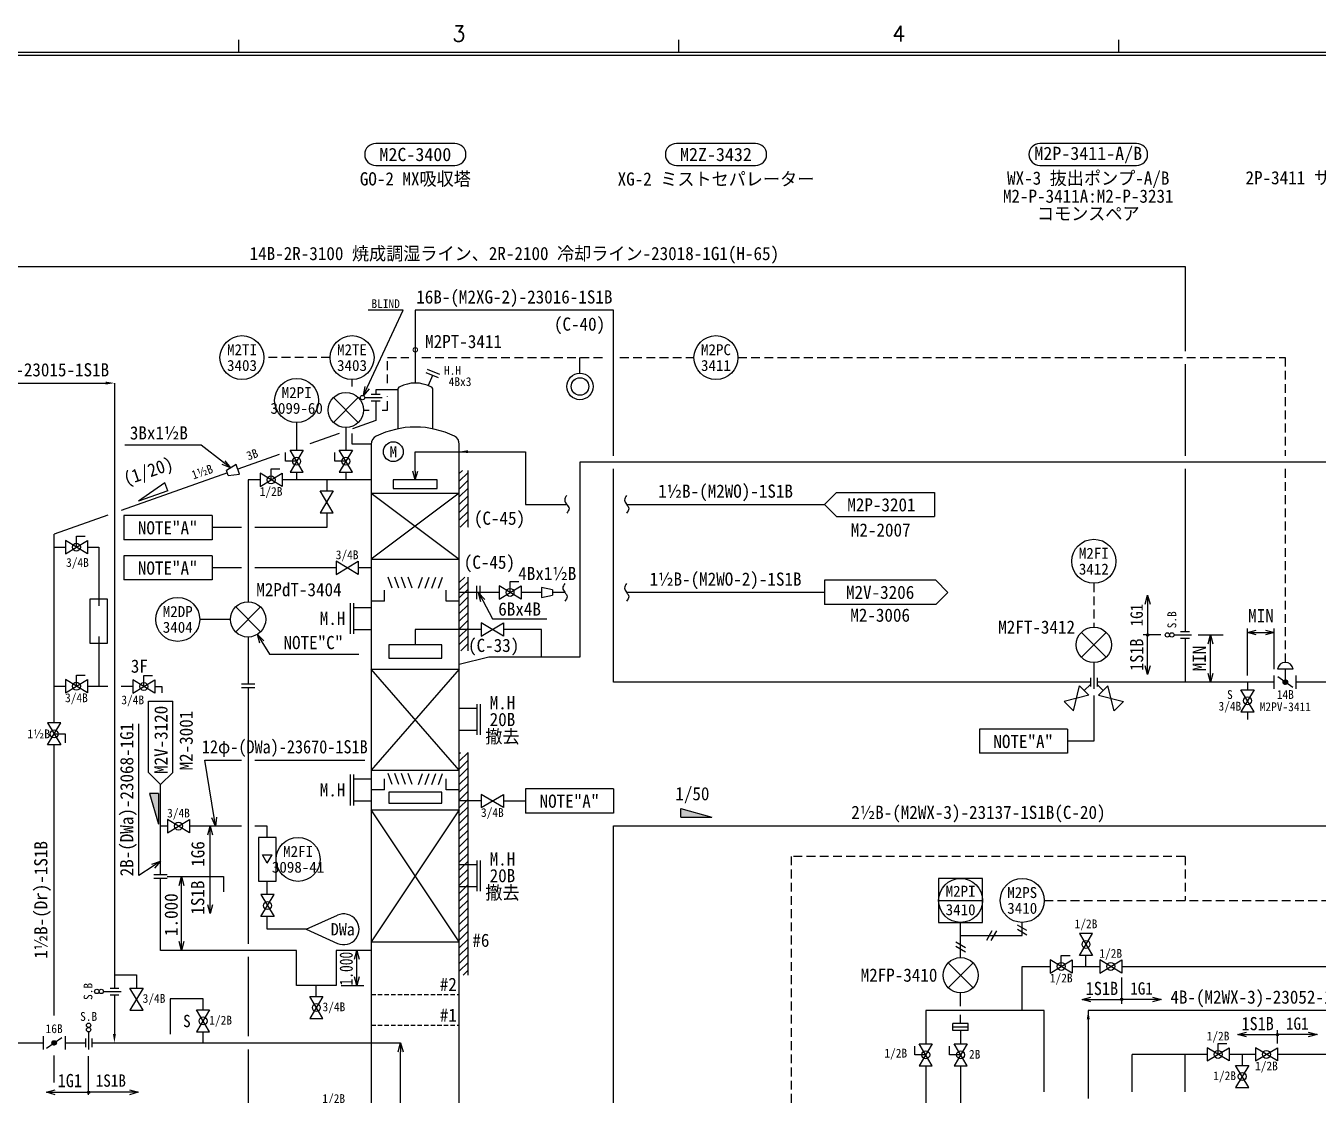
# Model space of a CAD drawing. Extents: x -5 to 813, y -6 to 574.
# Drawn here: x 151.6 to 445.3, y 330.9 to 574 of the extents above; entities that cross this region are included whole.
import ezdxf
from ezdxf.enums import TextEntityAlignment as Align

# ---------------------------------------------------------------- set-up
doc = ezdxf.new("R2010")
doc.units = 0
doc.header["$LTSCALE"] = 8
doc.header["$MEASUREMENT"] = 0
doc.linetypes.add('HIDDEN', pattern=[0.375, 0.25, -0.125])
doc.linetypes.add('HIDDEN2', pattern=[0.1875, 0.125, -0.0625])
doc.layers.get('0').update_dxf_attribs({"linetype": 'CONTINUOUS'})
for name, color, linetype in [('1', 7, 'CONTINUOUS'), ('2', 7, 'CONTINUOUS'), ('4', 7, 'CONTINUOUS'), ('5', 7, 'CONTINUOUS'), ('9', 7, 'CONTINUOUS'), ('FRAME', 2, 'CONTINUOUS'), ('TEXT', 4, 'CONTINUOUS')]:
    doc.layers.add(name, color=color, linetype=linetype)
doc.styles.add('SMP-SET', font='SIMPLEX', dxfattribs={"bigfont": 'EXTFONT'})
doc.styles.get("Standard").update_dxf_attribs({"font": 'MS Gothic.ttf'})
pattern_1 = [(45, (0.1342, -90.6003), (-0.8838835, 0.8838835), [])]

# ---------------------------------------------------------------- blocks, each defined once
blk = doc.blocks.new('AR_OPEN')
at = {"color": 0}
for p, q in [((0, 0), (-1, 0.27)), ((-1, 0), (0, 0)), ((0, 0), (-1, -0.27))]:
    blk.add_line(p, q, dxfattribs=at)
blk = doc.blocks.new('_DotSmall')
at = {"color": 0, "linetype": 'ByBlock', "const_width": 0.5}
blk.add_lwpolyline([(-0.0625, 0, 1), (0.0625, 0, 1)], format="xyb", close=True, dxfattribs=at)
blk = doc.blocks.new('_Open30')
at = {"color": 0, "linetype": 'ByBlock', "lineweight": -2}
for p, q in [((-1, 0.27), (0, 0)), ((0, 0), (-1, -0.27)), ((0, 0), (-1, 0))]:
    blk.add_line(p, q, dxfattribs=at)
blk = doc.blocks.new('計測設備一般_現場')
at = {"layer": '2', "color": 7}
blk.add_circle((625.98, 353.21), 5, dxfattribs=at)
for tag, p in [('TAG2', (625.98, 355.01)), ('TAG1', (625.98, 351.41))]:
    blk.add_attdef(tag, text='', height=2.5, dxfattribs=at).set_placement(p, align=Align.MIDDLE)
blk = doc.blocks.new('機器番号')
at = {"layer": '1', "color": 7}
blk.add_lwpolyline([(513.51, 189.04), (531.51, 189.04, 1), (531.51, 194.04), (513.51, 194.04, 1)], format="xyb", close=True, dxfattribs=at)
blk.add_attdef('EP-NO.', text='', height=3, dxfattribs=at).set_placement((522.51, 191.54), align=Align.MIDDLE_CENTER)
blk = doc.blocks.new('PIDA1')
at = {"color": 4}
for p, q in [((200, 568), (200, 570.84)), ((300, 568), (300, 570.84)), ((400, 568), (400, 570.84))]:
    blk.add_line(p, q, dxfattribs=at)
at = {"color": 2}
for p, q in [((807.98, 568), (0, 568)), ((807.27, 567.29), (0.71, 567.29))]:
    blk.add_line(p, q, dxfattribs=at)
at = {"layer": 'TEXT', "color": 4, "style": 'SMP-SET'}
for s, p in [('3', (250, 572.26)), ('4', (350, 572.26))]:
    blk.add_text(s, height=3.55, dxfattribs=at).set_placement(p, align=Align.MIDDLE)
blk = doc.blocks.new('CRT_計器室')
at = {"layer": '4', "color": 7}
blk.add_line((503.83, 302.5), (513.83, 302.5), dxfattribs=at)
blk.add_lwpolyline([(503.83, 297.5), (513.83, 297.5), (513.83, 307.5), (503.83, 307.5)], close=True, dxfattribs=at)
blk.add_circle((508.83, 302.5), 5, dxfattribs=at)
blk.add_attdef('TAG15', text='', height=2.5, dxfattribs=at).set_placement((508.83, 304.6), align=Align.MIDDLE)
blk.add_attdef('TAG16', text='', height=2.5, dxfattribs=at).set_placement((508.83, 300.4), align=Align.MIDDLE_CENTER)
blk = doc.blocks.new('機器番号-1')
at = {"layer": '1', "color": 7}
blk.add_lwpolyline([(1455.43, 1509.22), (1477.43, 1509.22, 1), (1477.43, 1514.22), (1455.43, 1514.22, 1)], format="xyb", close=True, dxfattribs=at)
blk.add_attdef('EP-NO.1', text='', height=3, dxfattribs=at).set_placement((1466.43, 1511.72), align=Align.MIDDLE)

msp = doc.modelspace()

# ---------------------------------------------------------------- hatches: boundary and pattern name
at = {"layer": '1'}
h = msp.add_hatch(dxfattribs=at)
h.set_pattern_fill('ANSI31', scale=10, style=0)
h.set_pattern_definition(pattern_1)
h.paths.add_polyline_path([(250.09, 460.07), (252.09, 460.07), (252.09, 472.94), (250.09, 472.94)])
h = msp.add_hatch(dxfattribs=at)
h.set_pattern_fill('ANSI31', scale=10, style=0)
h.set_pattern_definition(pattern_1)
h.paths.add_polyline_path([(252.09, 448.72), (250.09, 448.72), (250.09, 431.95), (252.09, 431.95)])
h = msp.add_hatch(dxfattribs=at)
h.set_pattern_fill('ANSI37', scale=0.02, angle=180, style=0)
h.set_pattern_definition([(225, (487.472465, 603.62798), (0.04490128, -0.04490128), []), (315, (487.472465, 603.62798), (0.04490128, 0.04490128), [])])
h.paths.add_polyline_path([(437.3, 424.81, 0.153915), (437.39, 424.52), (437.8, 424.81)])
h.paths.add_polyline_path([(437.8, 424.81), (437.8, 425.31, 0.414214), (437.3, 424.81)])
h.paths.add_polyline_path([(438.21, 425.1, 0.244698), (437.8, 425.31), (437.8, 424.81)])
h.paths.add_polyline_path([(438.3, 424.81, 0.153915), (438.21, 425.1), (437.8, 424.81)])
h.paths.add_polyline_path([(437.8, 424.81), (437.8, 424.31, 0.414214), (438.3, 424.81)])
h.paths.add_polyline_path([(437.39, 424.52, 0.244698), (437.8, 424.31), (437.8, 424.81)])
h = msp.add_hatch(dxfattribs=at)
h.set_pattern_fill('ANSI31', scale=10, style=0)
h.set_pattern_definition(pattern_1)
h.paths.add_polyline_path([(250.09, 358.24), (252.09, 358.24), (252.09, 408.84), (250.09, 408.84)])
h = msp.add_hatch(dxfattribs=at)
h.set_pattern_fill('ANSI37', scale=0.02, style=0)
h.set_pattern_definition([(45, (108.334005, 163.995485), (-0.04490128, 0.04490128), []), (135, (108.334005, 163.995485), (-0.04490128, -0.04490128), [])])
h.paths.add_polyline_path([(158.51, 342.81, 0.153915), (158.42, 343.1), (158.01, 342.81)])
h.paths.add_polyline_path([(158.01, 342.81), (158.01, 342.31, 0.414214), (158.51, 342.81)])
h.paths.add_polyline_path([(157.6, 342.52, 0.244698), (158.01, 342.31), (158.01, 342.81)])
h.paths.add_polyline_path([(157.51, 342.81, 0.153915), (157.6, 342.52), (158.01, 342.81)])
h.paths.add_polyline_path([(158.01, 342.81), (158.01, 343.31, 0.414214), (157.51, 342.81)])
h.paths.add_polyline_path([(158.42, 343.1, 0.244698), (158.01, 343.31), (158.01, 342.81)])
at = {"layer": '5'}
for points in [[(181.7, 392.51), (179.7, 399.51), (181.7, 399.51)], [(307.45, 394.12), (300.45, 396.12), (300.45, 394.12)]]:
    msp.add_hatch(color=7, dxfattribs=at).paths.add_polyline_path(points)

# ---------------------------------------------------------------- linework, layer by layer
at = {"layer": '1', "color": 7}
for p, q in [((237.35, 509.37), (229.35, 509.37)), ((245.36, 494.02), (242.57, 495.13)), ((245.65, 494.77), (242.86, 495.87)), ((243.96, 494.57), (243.04, 492.25)), ((236.09, 491.26), (236.09, 482.41)), ((244.09, 482.41), (244.09, 491.26)), ((227.13, 489.52), (221.47, 483.87)), ((221.47, 489.52), (227.13, 483.87)), ((228.59, 489.51), (231.09, 489.51)), ((230.09, 490.26), (232.09, 490.26)), ((230.09, 488.76), (232.09, 488.76)), ((231.09, 489.51), (232.59, 489.51)), ((230.09, 478.94), (230.09, 286.69)), ((250.09, 286.69), (250.09, 478.94)), ((210.62, 475.04), (210.62, 477.04)), ((214.62, 472.54), (211.62, 477.54)), ((211.62, 477.54), (214.62, 477.54)), ((214.62, 477.54), (211.62, 472.54)), ((221.8, 475.04), (221.8, 477.04)), ((225.8, 472.54), (222.8, 477.54)), ((222.8, 477.54), (225.8, 477.54)), ((225.8, 477.54), (222.8, 472.54)), ((199.36, 474.31), (197.18, 472.97)), ((197.57, 471.84), (197.18, 472.97)), ((200.11, 472.13), (199.36, 474.31)), ((207.31, 470.81), (207.31, 473.31)), ((207.31, 473.31), (209.31, 473.31)), ((213.12, 475.04), (210.62, 475.04)), ((224.3, 475.04), (221.8, 475.04)), ((252.09, 460.07), (252.09, 472.94)), ((197.57, 471.84), (200.11, 472.13)), ((204.81, 472.31), (204.81, 469.31)), ((204.81, 469.31), (209.81, 472.31)), ((209.81, 469.31), (204.81, 472.31)), ((209.81, 472.31), (209.81, 469.31)), ((211.62, 472.54), (214.62, 472.54)), ((222.8, 472.54), (225.8, 472.54)), ((235.09, 470.81), (235.09, 468.81)), ((245.09, 470.81), (235.09, 470.81)), ((245.09, 468.81), (245.09, 470.81)), ((221.45, 463.31), (218.45, 468.31)), ((218.45, 468.31), (221.45, 468.31)), ((221.45, 468.31), (218.45, 463.31)), ((230.09, 467.81), (250.09, 467.81)), ((250.09, 467.81), (230.09, 452.81)), ((230.09, 467.81), (250.09, 452.81)), ((235.09, 468.81), (245.09, 468.81)), ((218.45, 463.31), (221.45, 463.31)), ((160.58, 457.01), (160.58, 454.01)), ((160.58, 454.01), (165.58, 457.01)), ((165.58, 454.01), (160.58, 457.01)), ((163.08, 455.51), (163.08, 458.01)), ((163.08, 458.01), (165.08, 458.01)), ((165.58, 457.01), (165.58, 454.01)), ((222.09, 452.31), (222.09, 449.31)), ((222.09, 449.31), (227.09, 452.31)), ((227.09, 449.31), (222.09, 452.31)), ((227.09, 452.31), (227.09, 449.31)), ((230.09, 452.81), (250.09, 452.81)), ((234.84, 446.22), (233.93, 448.72)), ((236.34, 446.22), (235.43, 448.72)), ((237.84, 446.22), (236.93, 448.72)), ((239.34, 446.22), (238.43, 448.72)), ((240.84, 446.22), (241.75, 448.72)), ((242.34, 446.22), (243.25, 448.72)), ((243.84, 446.22), (244.75, 448.72)), ((245.34, 446.22), (246.25, 448.72)), ((252.09, 431.95), (252.09, 448.72)), ((254.05, 443.72), (254.05, 446.72)), ((254.85, 443.72), (254.85, 446.72)), ((259.11, 446.72), (259.11, 443.72)), ((259.11, 443.72), (264.11, 446.72)), ((264.11, 443.72), (259.11, 446.72)), ((261.61, 445.22), (261.61, 447.72)), ((261.61, 447.72), (263.61, 447.72)), ((264.11, 446.72), (264.11, 443.72)), ((170.15, 443.67), (166.15, 443.67)), ((166.15, 443.67), (166.15, 433.67)), ((170.15, 433.67), (170.15, 443.67)), ((233.09, 443.22), (233.09, 445.72)), ((247.09, 443.22), (247.09, 445.72)), ((268.79, 446.37), (268.79, 444.07)), ((271.29, 445.82), (268.79, 446.37)), ((268.79, 444.07), (271.29, 444.62)), ((271.29, 445.82), (271.29, 444.62)), ((204.92, 441.91), (199.27, 436.25)), ((199.27, 441.91), (204.92, 436.25)), ((225.29, 442.81), (225.29, 435.81)), ((226.09, 435.81), (226.09, 442.81)), ((226.09, 441.81), (230.09, 441.81)), ((233.09, 443.22), (230.09, 443.22)), ((250.09, 443.22), (247.09, 443.22)), ((255.09, 438.31), (255.09, 435.31)), ((255.09, 435.31), (260.09, 438.31)), ((260.09, 435.31), (255.09, 438.31)), ((260.09, 438.31), (260.09, 435.31)), ((226.09, 436.81), (230.09, 436.81)), ((397.11, 436.14), (391.45, 430.48)), ((391.45, 436.14), (397.11, 430.48)), ((409.51, 435.56), (405.51, 435.56)), ((412.51, 435.56), (415.01, 435.56)), ((414.01, 436.31), (416.01, 436.31)), ((414.01, 434.81), (416.01, 434.81)), ((415.01, 435.56), (416.51, 435.56)), ((418.01, 435.56), (423.64, 435.56)), ((420.29, 433.56), (420.83, 435.56)), ((420.83, 424.81), (420.83, 435.56)), ((420.83, 435.56), (421.36, 433.56)), ((429.2, 426.31), (429.2, 437.03)), ((429.2, 436.1), (431.2, 436.64)), ((431.2, 435.57), (429.2, 436.1)), ((429.2, 436.1), (435.3, 436.1)), ((433.3, 436.64), (435.3, 436.1)), ((435.3, 436.1), (433.3, 435.57)), ((435.3, 427.81), (435.3, 437.03)), ((166.15, 433.67), (170.15, 433.67)), ((394.28, 429.31), (394.28, 424.81)), ((163.08, 423.9), (163.08, 426.4)), ((163.08, 426.4), (165.08, 426.4)), ((178.39, 423.83), (178.39, 426.33)), ((178.39, 426.33), (180.39, 426.33)), ((230.09, 427.81), (250.09, 427.81)), ((250.09, 427.81), (230.09, 404.81)), ((250.09, 404.81), (230.09, 427.81)), ((420.83, 424.81), (420.29, 426.81)), ((421.36, 426.81), (420.83, 424.81)), ((435.3, 423.31), (435.3, 426.31)), ((439.55, 427.81), (436.05, 427.81)), ((439.52, 423.61), (436.08, 426.02)), ((437.8, 427.81), (437.8, 424.81)), ((440.3, 423.31), (440.3, 426.31)), ((160.58, 425.4), (160.58, 422.4)), ((160.58, 422.4), (165.58, 425.4)), ((165.58, 422.4), (160.58, 425.4)), ((165.58, 425.4), (165.58, 422.4)), ((175.89, 425.33), (175.89, 422.33)), ((175.89, 422.33), (180.89, 425.33)), ((180.89, 422.33), (175.89, 425.33)), ((180.89, 425.33), (180.89, 422.33)), ((203.59, 424.36), (200.59, 424.36)), ((203.59, 423.56), (200.59, 423.56)), ((389.64, 418.3), (391.05, 423.96)), ((391.05, 423.96), (393.18, 421.84)), ((393.53, 425.81), (393.53, 423.81)), ((394.28, 424.81), (394.28, 423.31)), ((395.03, 425.81), (395.03, 423.81)), ((397.5, 423.96), (395.38, 421.84)), ((398.92, 418.3), (397.5, 423.96)), ((430.7, 418.09), (427.7, 423.09)), ((427.7, 423.09), (430.7, 423.09)), ((430.7, 423.09), (427.7, 418.09)), ((393.18, 421.84), (387.52, 420.42)), ((387.52, 420.42), (389.64, 418.3)), ((395.38, 421.84), (401.04, 420.42)), ((401.04, 420.42), (398.92, 418.3)), ((254.09, 418.81), (250.09, 418.81)), ((254.09, 419.81), (254.09, 412.81)), ((254.89, 412.81), (254.89, 419.81)), ((427.7, 418.09), (430.7, 418.09)), ((159.51, 415.56), (156.51, 415.56)), ((156.51, 415.56), (159.51, 410.56)), ((156.51, 410.56), (159.51, 415.56)), ((158.01, 413.06), (160.51, 413.06)), ((160.51, 413.06), (160.51, 411.06)), ((254.09, 413.81), (250.09, 413.81)), ((159.51, 410.56), (156.51, 410.56)), ((252.09, 358.24), (252.09, 408.84)), ((225.29, 403.81), (225.29, 396.81)), ((226.09, 396.81), (226.09, 403.81)), ((226.09, 402.81), (230.09, 402.81)), ((230.09, 404.81), (250.09, 404.81)), ((233.09, 400.31), (233.09, 402.81)), ((234.84, 401.56), (233.93, 404.06)), ((236.34, 401.56), (235.43, 404.06)), ((237.84, 401.56), (236.93, 404.06)), ((239.34, 401.56), (238.43, 404.06)), ((240.84, 401.56), (241.75, 404.06)), ((242.34, 401.56), (243.25, 404.06)), ((243.84, 401.56), (244.75, 404.06)), ((245.34, 401.56), (246.25, 404.06)), ((247.09, 400.31), (247.09, 402.81)), ((233.09, 400.31), (230.09, 400.31)), ((250.09, 400.31), (247.09, 400.31)), ((226.09, 397.81), (230.09, 397.81)), ((255.09, 399.31), (255.09, 396.31)), ((255.09, 396.31), (260.09, 399.31)), ((260.09, 396.31), (255.09, 399.31)), ((260.09, 399.31), (260.09, 396.31)), ((183.77, 393.59), (183.77, 390.59)), ((183.77, 390.59), (188.77, 393.59)), ((188.77, 390.59), (183.77, 393.59)), ((188.77, 393.59), (188.77, 390.59)), ((230.09, 395.81), (250.09, 395.81)), ((250.09, 395.81), (230.09, 365.81)), ((250.09, 365.81), (230.09, 395.81)), ((192.9, 390.09), (193.43, 392.09)), ((193.43, 372.22), (193.43, 392.09)), ((193.43, 392.09), (193.97, 390.09)), ((208.45, 389.54), (204.45, 389.54)), ((204.45, 389.54), (204.45, 379.54)), ((208.45, 379.54), (208.45, 389.54)), ((205.35, 385.54), (207.55, 385.54)), ((206.45, 383.63), (205.35, 385.54)), ((206.45, 383.63), (207.55, 385.54)), ((254.09, 383.31), (250.09, 383.31)), ((254.09, 384.31), (254.09, 377.31)), ((254.89, 377.31), (254.89, 384.31)), ((183.7, 381.01), (180.7, 381.01)), ((183.7, 380.21), (180.7, 380.21)), ((183.67, 380.61), (196.51, 380.61)), ((186.42, 378.61), (186.96, 380.61)), ((186.96, 363.84), (186.96, 380.61)), ((186.96, 380.61), (187.5, 378.61)), ((196.51, 380.61), (196.51, 377.14)), ((204.45, 379.54), (208.45, 379.54)), ((207.99, 376.53), (204.99, 376.53)), ((204.99, 376.53), (207.99, 371.53)), ((204.99, 371.53), (207.99, 376.53)), ((254.09, 378.31), (250.09, 378.31)), ((193.43, 372.22), (192.9, 374.22)), ((193.97, 374.22), (193.43, 372.22)), ((207.99, 371.53), (204.99, 371.53)), ((391, 362.7), (394, 367.7)), ((394, 367.7), (391, 367.7)), ((391, 367.7), (394, 362.7)), ((186.96, 363.84), (186.42, 365.84)), ((187.5, 365.84), (186.96, 363.84)), ((230.09, 365.81), (250.09, 365.81)), ((384.38, 361.69), (384.38, 358.69)), ((384.38, 358.69), (389.38, 361.69)), ((389.38, 358.69), (384.38, 361.69)), ((386.88, 360.19), (386.88, 362.69)), ((386.88, 362.69), (388.88, 362.69)), ((389.38, 361.69), (389.38, 358.69)), ((394, 362.7), (391, 362.7)), ((395.62, 361.69), (395.62, 358.69)), ((395.62, 358.69), (400.62, 361.69)), ((400.62, 358.69), (395.62, 361.69)), ((400.62, 361.69), (400.62, 358.69)), ((366.84, 361.02), (361.18, 355.36)), ((361.18, 361.02), (366.84, 355.36)), ((400.62, 351.69), (400.62, 357.69)), ((169.21, 354.5), (171.71, 354.5)), ((170.71, 355.25), (172.71, 355.25)), ((170.71, 353.75), (172.71, 353.75)), ((171.71, 354.5), (173.21, 354.5)), ((178.21, 350.25), (175.21, 355.25)), ((175.21, 355.25), (178.21, 355.25)), ((178.21, 355.25), (175.21, 350.25)), ((219.09, 348.34), (216.09, 353.34)), ((216.09, 353.34), (219.09, 353.34)), ((219.09, 353.34), (216.09, 348.34)), ((175.21, 350.25), (178.21, 350.25)), ((193.35, 345.31), (190.35, 350.31)), ((190.35, 350.31), (193.35, 350.31)), ((193.35, 350.31), (190.35, 345.31)), ((216.09, 348.34), (219.09, 348.34)), ((365.76, 347.19), (362.26, 347.19)), ((362.26, 345.59), (362.26, 347.19)), ((365.76, 345.59), (365.76, 347.19)), ((155.51, 344.31), (155.51, 341.31)), ((156.29, 341.61), (159.73, 344.02)), ((160.51, 344.31), (160.51, 341.31)), ((165.1, 343.81), (165.1, 341.81)), ((165.85, 345.31), (165.85, 342.81)), ((166.6, 343.81), (166.6, 341.81)), ((190.35, 345.31), (193.35, 345.31)), ((365.76, 346.39), (362.26, 346.39)), ((365.76, 345.59), (362.26, 345.59)), ((436.01, 342.69), (436.01, 345.69)), ((165.85, 342.81), (165.85, 341.31)), ((353.58, 340.09), (353.58, 342.09)), ((357.58, 337.59), (354.58, 342.59)), ((354.58, 342.59), (357.58, 342.59)), ((357.58, 342.59), (354.58, 337.59)), ((361.51, 340.09), (361.51, 342.09)), ((365.51, 337.59), (362.51, 342.59)), ((362.51, 342.59), (365.51, 342.59)), ((365.51, 342.59), (362.51, 337.59)), ((420.01, 341.69), (420.01, 338.69)), ((420.01, 338.69), (425.01, 341.69)), ((425.01, 338.69), (420.01, 341.69)), ((422.51, 340.19), (422.51, 342.69)), ((422.51, 342.69), (424.51, 342.69)), ((425.01, 341.69), (425.01, 338.69)), ((431.01, 341.69), (431.01, 338.69)), ((431.01, 338.69), (436.01, 341.69)), ((436.01, 338.69), (431.01, 341.69)), ((436.01, 341.69), (436.01, 338.69)), ((165.85, 330.96), (165.85, 339.81)), ((356.08, 340.09), (353.58, 340.09)), ((364.01, 340.09), (361.51, 340.09)), ((354.58, 337.59), (357.58, 337.59)), ((362.51, 337.59), (365.51, 337.59)), ((426.51, 337.67), (429.51, 337.67)), ((429.51, 337.67), (426.51, 332.67)), ((429.51, 332.67), (426.51, 337.67)), ((426.51, 332.67), (429.51, 332.67))]:
    msp.add_line(p, q, dxfattribs=at)
at = {"layer": '1', "color": 7, "linetype": 'HIDDEN2'}
for p, q in [((230.09, 353.81), (250.09, 353.81)), ((230.09, 346.81), (250.09, 346.81))]:
    msp.add_line(p, q, dxfattribs=at)
at = {"layer": '1', "color": 7}
for points in [[(229.15, 491.78), (237.35, 509.37)], [(196.5, 474.75), (191.42, 478.69), (174.09, 478.69)], [(406.51, 444.56), (406.51, 435.56)], [(255.41, 443.35), (257.63, 439.22), (269.96, 439.22)], [(406.51, 426.56), (406.51, 435.56)], [(205.24, 433.97), (206.97, 431.15), (227.22, 431.15)], [(391.62, 352.69), (400.62, 352.69)], [(409.62, 352.69), (400.62, 352.69)], [(427.01, 344.69), (436.01, 344.69)], [(445.01, 344.69), (436.01, 344.69)], [(158.25, 331.57), (165.85, 331.57)], [(175.1, 331.57), (165.85, 331.57)]]:
    msp.add_lwpolyline(points, dxfattribs=at)
for points in [[(234.09, 430.31), (246.09, 430.31), (246.09, 433.31), (234.09, 433.31)], [(234.09, 397.31), (246.09, 397.31), (246.09, 399.81), (234.09, 399.81)]]:
    msp.add_lwpolyline(points, close=True, dxfattribs=at)
for centre, radius in [((277.51, 492.04), 3), ((277.51, 492.04), 2), ((224.3, 486.69), 4), ((228.09, 489.51), 0.5), ((235.09, 477.22), 2.25), ((213.12, 475.04), 0.9), ((224.3, 475.04), 0.9), ((207.31, 470.81), 0.9), ((163.08, 455.51), 0.9), ((261.61, 445.22), 0.9), ((202.09, 439.08), 4), ((394.28, 433.31), 4), ((406.51, 435.56), 0.25), ((411.01, 435.56), 0.5), ((412.01, 435.56), 0.5), ((163.08, 423.9), 0.9), ((178.39, 423.83), 0.9), ((437.8, 424.81), 0.5), ((429.2, 420.59), 0.9), ((158.01, 413.06), 0.9), ((186.27, 392.09), 0.9), ((206.49, 374.03), 0.9), ((392.5, 365.2), 0.9), ((364.01, 358.19), 4), ((386.88, 360.19), 0.9), ((398.12, 360.19), 0.9), ((167.71, 354.5), 0.5), ((168.71, 354.5), 0.5), ((400.62, 352.69), 0.25), ((217.59, 350.84), 0.9), ((165.85, 346.81), 0.5), ((191.85, 347.81), 0.9), ((165.85, 345.81), 0.5), ((436.01, 344.69), 0.25), ((158.01, 342.81), 0.5), ((356.08, 340.09), 0.9), ((364.01, 340.09), 0.9), ((422.51, 340.19), 0.9), ((433.51, 340.19), 0.9), ((428.01, 335.17), 0.9), ((165.85, 331.57), 0.25)]:
    msp.add_circle(centre, radius, dxfattribs=at)
for centre, radius, start, end in [((236.89, 491.26), 0.8, 116.3878, 180), ((240.09, 484.81), 8, 63.6122, 116.3878), ((243.29, 491.26), 0.8, 0, 63.6122), ((240.09, 462.81), 20, 63.6122, 116.3878), ((232.09, 478.94), 2, 116.3878, 180), ((248.09, 478.94), 2, 0, 63.6122), ((437.8, 427.54), 1.77, 8.7974, 171.2026)]:
    msp.add_arc(centre, radius, start, end, dxfattribs=at)
at = {"layer": '2', "color": 7, "linetype": 'HIDDEN'}
for p, q in [((220.7, 498.6), (205.7, 498.6)), ((233.78, 492.76), (233.78, 498.6)), ((233.78, 498.6), (238.59, 498.6)), ((241.59, 498.6), (283.59, 498.6)), ((286.59, 498.6), (303.41, 498.6)), ((313.41, 498.6), (437.8, 498.6)), ((437.8, 498.6), (437.8, 476.31)), ((233.78, 486.69), (233.78, 489.76)), ((228.3, 486.69), (229.59, 486.69)), ((232.59, 486.69), (233.78, 486.69)), ((437.8, 473.31), (437.8, 429.31)), ((394.28, 447.31), (394.28, 437.31)), ((325.51, 385.19), (325.51, 276.82)), ((415.01, 385.19), (325.51, 385.19)), ((415.01, 385.19), (415.01, 375.19)), ((383.01, 375.19), (449.51, 375.19))]:
    msp.add_line(p, q, dxfattribs=at)
at = {"layer": '2', "color": 7}
for p, q in [((225.7, 492.01), (225.7, 493.6)), ((213.12, 483.86), (213.12, 477.54)), ((225.7, 478.94), (225.7, 481.37)), ((230.09, 478.94), (225.7, 478.94)), ((198.09, 439.08), (191.09, 439.08)), ((364.01, 362.19), (364.01, 370.19)), ((378.01, 367.19), (378.01, 370.19)), ((364.01, 367.19), (378.01, 367.19)), ((371.13, 368.27), (369.88, 366.11)), ((372.13, 368.27), (370.88, 366.11)), ((379.09, 368.33), (376.93, 369.58)), ((379.09, 367.33), (376.93, 368.58)), ((365.09, 364.45), (362.93, 365.7)), ((365.09, 363.45), (362.93, 364.7))]:
    msp.add_line(p, q, dxfattribs=at)
at = {"layer": '5', "color": 7}
for p, q in [((126.71, 519.29), (415.01, 519.29)), ((415.01, 519.29), (415.01, 500.1)), ((285.09, 509.37), (240.09, 509.37)), ((240.09, 509.37), (240.09, 492.81)), ((285.09, 476.31), (285.09, 509.37)), ((277.51, 495.04), (277.51, 498.6)), ((415.01, 497.1), (415.01, 476.31)), ((126.71, 492.81), (169.71, 492.81)), ((171.71, 492.81), (171.71, 355.25)), ((236.09, 491.26), (231.09, 491.26)), ((231.09, 491.26), (231.09, 490.26)), ((231.09, 488.76), (231.09, 484.29)), ((224.3, 482.69), (224.3, 477.54)), ((231.09, 484.29), (225.8, 482.43)), ((222.8, 481.37), (216.12, 479.01)), ((209.12, 476.54), (199.74, 473.22)), ((240.09, 477.22), (265.09, 477.22)), ((265.09, 477.22), (265.09, 465.22)), ((277.51, 474.81), (277.51, 430.52)), ((466.28, 474.81), (277.51, 474.81)), ((285.09, 424.81), (285.09, 473.31)), ((415.01, 473.31), (415.01, 436.31)), ((197.38, 472.39), (173.21, 463.85)), ((183.17, 470.17), (177.2, 466)), ((183.82, 468.28), (183.17, 470.17)), ((204.81, 470.81), (202.09, 470.81)), ((202.09, 470.81), (202.09, 443.08)), ((230.09, 470.81), (209.81, 470.81)), ((213.12, 472.54), (213.12, 470.81)), ((219.95, 470.81), (219.95, 468.31)), ((224.3, 472.54), (224.3, 470.81)), ((183.82, 468.28), (177.2, 466)), ((333.09, 465.22), (335.84, 467.97)), ((335.84, 467.97), (358.09, 467.97)), ((358.09, 467.97), (358.09, 462.47)), ((265.09, 465.22), (274.51, 465.22)), ((288.09, 465.22), (333.09, 465.22)), ((335.84, 462.47), (333.09, 465.22)), ((170.21, 462.79), (158.01, 458.48)), ((219.95, 463.31), (219.95, 459.96)), ((335.84, 462.47), (358.09, 462.47)), ((158.01, 415.56), (158.01, 458.48)), ((200.59, 459.96), (193.92, 459.96)), ((219.95, 459.96), (203.59, 459.96)), ((158.01, 455.51), (160.58, 455.51)), ((165.58, 455.51), (168.15, 455.51)), ((168.15, 455.51), (168.15, 442.17)), ((200.59, 450.81), (193.92, 450.81)), ((222.09, 450.81), (203.59, 450.81)), ((230.09, 450.81), (227.09, 450.81)), ((358.34, 447.97), (333.09, 447.97)), ((333.09, 447.97), (333.09, 442.47)), ((361.09, 445.22), (358.34, 447.97)), ((254.85, 445.22), (250.09, 445.22)), ((259.11, 445.22), (254.85, 445.22)), ((268.79, 445.22), (264.11, 445.22)), ((274.07, 445.22), (271.29, 445.22)), ((333.09, 445.22), (288.09, 445.22)), ((358.34, 442.47), (361.09, 445.22)), ((358.34, 442.47), (333.09, 442.47)), ((168.15, 435.17), (168.15, 423.9)), ((202.09, 435.08), (202.09, 424.36)), ((240.09, 436.81), (240.09, 433.31)), ((255.09, 436.81), (240.09, 436.81)), ((268.79, 436.81), (260.09, 436.81)), ((268.79, 430.52), (268.79, 436.81)), ((415.01, 434.81), (415.01, 424.81)), ((256.8, 430.52), (250.09, 428.83)), ((277.51, 430.52), (256.8, 430.52)), ((158.01, 423.9), (160.58, 423.9)), ((165.58, 423.9), (170.21, 423.9)), ((173.21, 423.9), (175.89, 423.9)), ((180.89, 423.83), (182.52, 423.83)), ((182.52, 423.83), (182.52, 422.37)), ((202.09, 423.56), (202.09, 365.34)), ((393.53, 424.81), (285.09, 424.81)), ((393.53, 424.31), (392.11, 422.9)), ((435.3, 424.81), (395.03, 424.81)), ((395.03, 424.31), (396.44, 422.9)), ((429.2, 424.81), (429.2, 423.09)), ((641.34, 424.81), (440.3, 424.81)), ((179.45, 404.28), (179.45, 420.51)), ((179.45, 420.51), (184.95, 420.51)), ((184.95, 404.28), (184.95, 420.51)), ((394.28, 421.81), (394.28, 411.39)), ((429.2, 418.09), (429.2, 416.36)), ((394.28, 411.39), (388.33, 411.39)), ((158.01, 349.02), (158.01, 410.56)), ((194.36, 394.06), (192.23, 407.09)), ((192.23, 407.09), (200.59, 407.09)), ((182.2, 401.53), (179.45, 404.28)), ((184.95, 404.28), (182.2, 401.53)), ((181.7, 399.51), (179.7, 399.51)), ((179.7, 399.51), (181.7, 392.51)), ((181.7, 399.51), (181.7, 392.51)), ((182.2, 381.01), (182.2, 401.53)), ((255.09, 397.81), (250.09, 397.81)), ((260.09, 397.81), (265.09, 397.81)), ((300.45, 394.12), (300.45, 396.12)), ((300.45, 394.12), (300.45, 396.12)), ((300.45, 396.12), (307.45, 394.12)), ((300.45, 394.12), (307.45, 394.12)), ((183.77, 392.09), (182.2, 392.09)), ((200.59, 392.09), (188.77, 392.09)), ((206.45, 392.09), (203.59, 392.09)), ((206.45, 389.54), (206.45, 392.09)), ((285.09, 292.19), (285.09, 392.19)), ((285.09, 392.19), (451.01, 392.19)), ((182.2, 363.84), (182.2, 380.21)), ((206.45, 376.53), (206.45, 379.54)), ((206.45, 373.96), (206.45, 374.1)), ((206.45, 368.63), (206.45, 371.53)), ((215.32, 368.63), (222.38, 371.82)), ((215.32, 368.63), (206.45, 368.63)), ((215.32, 368.63), (215.32, 368.63)), ((215.32, 368.63), (222.38, 365.44)), ((213.09, 363.84), (182.2, 363.84)), ((202.09, 362.34), (202.09, 344.31)), ((213.09, 355.84), (213.09, 363.84)), ((230.09, 363.84), (222.09, 363.84)), ((222.09, 363.84), (222.09, 355.84)), ((392.5, 360.19), (392.5, 362.7)), ((378.01, 350.19), (378.01, 360.19)), ((378.01, 360.19), (384.38, 360.19)), ((389.38, 360.19), (395.62, 360.19)), ((400.62, 360.19), (449.51, 360.19)), ((171.71, 358.25), (176.71, 358.25)), ((176.71, 358.25), (176.71, 355.25)), ((222.09, 355.84), (213.09, 355.84)), ((217.59, 353.34), (217.59, 355.84)), ((171.71, 353.75), (171.71, 344.81)), ((191.85, 352.81), (184.35, 352.81)), ((184.35, 352.81), (184.35, 344.81)), ((191.85, 350.31), (191.85, 352.81)), ((364.01, 351.19), (364.01, 354.19)), ((383.01, 350.19), (356.08, 350.19)), ((356.08, 350.19), (356.08, 342.59)), ((383.01, 331.69), (383.01, 350.19)), ((498.01, 350.19), (393.01, 350.19)), ((393.01, 350.19), (393.01, 330.19)), ((364.01, 347.19), (364.01, 349.19)), ((191.85, 342.81), (191.85, 345.31)), ((364.01, 345.59), (364.01, 342.59)), ((142.86, 342.81), (155.51, 342.81)), ((160.51, 342.81), (165.1, 342.81)), ((166.6, 342.81), (236.75, 342.81)), ((202.09, 341.31), (202.09, 326.81)), ((158.01, 333.77), (158.01, 339.93)), ((403.01, 331.69), (403.01, 340.19)), ((420.01, 340.19), (403.01, 340.19)), ((415.01, 331.69), (415.01, 340.19)), ((431.01, 340.19), (425.01, 340.19)), ((428.01, 340.19), (428.01, 337.67)), ((449.51, 340.19), (436.01, 340.19)), ((356.08, 337.59), (356.08, 319.19)), ((364.01, 337.59), (364.01, 327.19))]:
    msp.add_line(p, q, dxfattribs=at)
for points in [[(240.09, 472.81), (240.09, 477.22)], [(180.52, 383.01), (177.24, 380.87), (177.24, 415.37)], [(203.59, 407.09), (228.61, 407.09)], [(236.75, 314.81), (236.75, 340.81)]]:
    msp.add_lwpolyline(points, dxfattribs=at)
msp.add_arc((223.82, 368.63), 3.5, 245.6843, 114.3157, dxfattribs=at)
for points in [[(274.49, 467.25), (274.04, 466.22), (274.49, 465.25), (275.02, 464.24), (274.49, 463.25)], [(288.07, 467.25), (287.63, 466.22), (288.07, 465.25), (288.6, 464.24), (288.07, 463.25)], [(274.05, 447.25), (273.6, 446.22), (274.05, 445.25), (274.58, 444.24), (274.05, 443.25)], [(288.07, 447.25), (287.63, 446.22), (288.07, 445.25), (288.6, 444.24), (288.07, 443.25)]]:
    msp.add_spline(points, degree=3, dxfattribs=at)
for points in [[(169.71, 493.15), (171.71, 492.81), (169.71, 492.48)], [(252.09, 476.88), (250.09, 477.22), (252.09, 477.55)], [(392.68, 348.19), (393.01, 350.19), (393.34, 348.19)], [(172.04, 344.81), (171.71, 342.81), (171.38, 344.81)]]:
    msp.add_solid(points, dxfattribs=at)
at = {"layer": '9', "color": 7}
for p, q in [((193.92, 462.71), (173.87, 462.71)), ((173.87, 462.71), (173.87, 457.21)), ((193.92, 462.71), (193.92, 457.21)), ((193.92, 457.21), (173.87, 457.21)), ((193.92, 453.56), (173.87, 453.56)), ((173.87, 453.56), (173.87, 448.06)), ((193.92, 453.56), (193.92, 448.06)), ((193.92, 448.06), (173.87, 448.06)), ((388.33, 414.14), (368.28, 414.14)), ((368.28, 414.14), (368.28, 408.64)), ((388.33, 414.14), (388.33, 408.64)), ((388.33, 408.64), (368.28, 408.64)), ((285.14, 400.56), (265.09, 400.56)), ((265.09, 400.56), (265.09, 395.06)), ((285.14, 400.56), (285.14, 395.06)), ((285.14, 395.06), (265.09, 395.06)), ((226.23, 361.84), (226.77, 363.84)), ((226.77, 355.84), (226.77, 363.84)), ((226.77, 363.84), (227.3, 361.84)), ((223.21, 355.84), (228.37, 355.84)), ((226.77, 355.84), (226.23, 357.84)), ((227.3, 357.84), (226.77, 355.84))]:
    msp.add_line(p, q, dxfattribs=at)

# ---------------------------------------------------------------- block references
at = {"color": 7}
msp.add_blockref('機器番号-1', (-1073.42, -966.93), dxfattribs=at).add_auto_attribs({'EP-NO.1': 'M2P-3411-A/B'})
at = {"layer": '1', "color": 7}
for p, values in [((-282.41, 353.25), {'EP-NO.': 'M2C-3400'}), ((-214.1, 353.25), {'EP-NO.': 'M2Z-3432'})]:
    msp.add_blockref('機器番号', p, dxfattribs=at).add_auto_attribs(values)
at = {"layer": '1', "color": 7, "yscale": 2, "zscale": 2}
for p, xscale, rotation in [((228.3, 489.96), 2.000000000000025, 245.0000000000007), ((198.08, 473.52), 1.999999999999948, 322.1817664309851), ((254.47, 445.11), 2.000000000000028, 118.26692792265), ((406.51, 444.56), 2, 90), ((204.19, 435.67), 2.000000000000059, 121.597666602606), ((406.51, 426.56), 2, 270), ((391.62, 352.69), 2, 180), ((427.01, 344.69), 2, 180), ((156.25, 331.57), 2, 180)]:
    msp.add_blockref('_Open30', p, dxfattribs=dict(at, xscale=xscale, rotation=rotation))
at = {"layer": '1', "color": 7, "xscale": 2, "yscale": 2, "zscale": 2}
for p in [(409.62, 352.69), (445.01, 344.69), (177.1, 331.57)]:
    msp.add_blockref('_Open30', p, dxfattribs=at)
at = {"layer": '2', "color": 7}
for p, values in [((-425.28, 145.39), {'TAG2': 'M2TI', 'TAG1': '3403'}), ((-400.28, 145.39), {'TAG2': 'M2TE', 'TAG1': '3403'}), ((-317.57, 145.39), {'TAG2': 'M2PC', 'TAG1': '3411'}), ((-412.86, 135.65), {'TAG2': 'M2PI', 'TAG1': '3099-60'}), ((-231.7, 99.1), {'TAG2': 'M2FI', 'TAG1': '3412'}), ((-439.88, 85.87), {'TAG2': 'M2DP', 'TAG1': '3404'}), ((-412.53, 31.32), {'TAG2': 'M2FI', 'TAG1': '3098-41'}), ((-247.97, 21.98), {'TAG2': 'M2PS', 'TAG1': '3410'})]:
    msp.add_blockref('計測設備一般_現場', p, dxfattribs=at).add_auto_attribs(values)
at = {"layer": '4', "color": 7}
msp.add_blockref('CRT_計器室', (-144.82, 72.69), dxfattribs=at).add_auto_attribs({'TAG15': 'M2PI', 'TAG16': '3410'})
at = {"layer": '5', "color": 7, "yscale": 2, "zscale": 2}
for name, p, xscale, rotation in [('_DotSmall', (240.09, 500.38), 2.000000000000014, 82.41367164714042), ('AR_OPEN', (240.09, 470.81), 2, 270), ('_Open30', (194.68, 392.09), 1.999999999999947, 279.2974401445556), ('_Open30', (182.2, 384.11), 1.999999999999975, 33.15511481240158), ('_Open30', (236.75, 342.81), 2, 90)]:
    msp.add_blockref(name, p, dxfattribs=dict(at, xscale=xscale, rotation=rotation))
at = {"layer": 'FRAME'}
msp.add_blockref('PIDA1', (0, 0), dxfattribs=at)

# ---------------------------------------------------------------- texts
at = {"layer": '1', "color": 7}
for s, height, width, p in [('GO-2 MX吸収塔', 3, 0.95, (240.09, 539.29)), ('XG-2 ミストセパレーター', 3, 0.95, (308.41, 539.29)), ('WX-3 抜出ポンプ-A/B', 3, 0.95, (393.01, 539.29)), ('2P-3411 サクションストレーナー1/2', 3, 0.95, (460.79, 539.29)), ('M2-P-3411A:M2-P-3231', 3, 0.95, (393.01, 535.29)), ('コモンスペア', 3, 0.95, (393.01, 531.29)), ('BLIND', 2, 0.95, (233.35, 510.87)), ('M2PT-3411', 3, 0.95, (251.05, 502.24)), ('H.H', 2, 0.95, (248.54, 495.69)), ('4Bx3', 2, 0.95, (250.26, 493.12)), ('3Bx1½B', 3, 0.95, (181.81, 481.49)), ('1/2B', 2, 0.95, (207.31, 468.01)), ('(C-45)', 3, 0.95, (259.22, 461.87)), ('3/4B', 2, 0.95, (163.31, 451.86)), ('3/4B', 2, 0.95, (224.59, 453.61)), ('(C-45)', 3, 0.95, (256.92, 451.86)), ('4Bx1½B', 3, 0.95, (270.08, 449.53)), ('M2PdT-3404', 3, 0.95, (213.64, 445.9)), ('M.H', 3, 0.95, (221.29, 439.31)), ('6Bx4B', 3, 0.95, (263.79, 441.42)), ('MIN', 3, 0.95, (432.27, 439.92)), ('M2FT-3412', 3, 0.95, (381.28, 437.31)), ('NOTE"C"', 3, 0.95, (216.92, 433.87)), ('(C-33)', 3, 0.95, (257.89, 432.95)), ('S', 2, 0.95, (425.2, 421.99)), ('14B', 2, 0.95, (437.8, 422.01)), ('3/4B', 2, 0.95, (163.08, 421.1)), ('3/4B', 2, 0.95, (175.87, 420.62)), ('M.H', 3, 0.95, (259.89, 420.11)), ('3/4B', 2, 0.95, (425.2, 419.19)), ('M2PV-3411', 2, 0.95, (437.8, 419.21)), ('20B', 3, 0.95, (259.89, 416.31)), ('撤去', 3, 0.95, (259.89, 412.51)), ('M.H', 3, 0.95, (221.29, 400.31)), ('3/4B', 2, 0.95, (186.27, 394.89)), ('3/4B', 2, 0.95, (257.59, 395.01)), ('M.H', 3, 0.95, (259.89, 384.61)), ('20B', 3, 0.95, (259.89, 380.81)), ('撤去', 3, 0.95, (259.89, 377.01)), ('1/2B', 2, 0.95, (392.5, 369.7)), ('#6', 3, 0.95, (254.99, 366.12)), ('1/2B', 2, 0.95, (398.12, 362.99)), ('M2FP-3410', 3, 0.95, (350.01, 358.19)), ('1/2B', 2, 0.95, (386.88, 357.39)), ('#2', 3, 0.95, (247.59, 356.11)), ('1S1B', 3, 0.9, (396.12, 355.19)), ('1G1', 2.8, 0.9, (405.12, 355.19)), ('3/4B', 2, 0.95, (180.71, 352.75)), ('S.B', 2, 0.95, (165.85, 348.81)), ('3/4B', 2, 0.95, (221.59, 350.84)), ('#1', 3, 0.95, (247.59, 349.11)), ('16B', 2, 0.95, (158.01, 346.02)), ('S', 2.8, 0.9, (188.18, 347.78)), ('1/2B', 2, 0.95, (195.85, 347.81)), ('1S1B', 3, 0.9, (431.51, 347.19)), ('1G1', 2.8, 0.9, (440.51, 347.19)), ('1/2B', 2, 0.95, (422.51, 344.19)), ('1/2B', 2, 0.95, (349.27, 340.31)), ('2B', 2, 0.95, (367.2, 340.22)), ('1/2B', 2, 0.95, (433.51, 337.39)), ('1G1', 3, 0.9, (161.58, 334.24)), ('1S1B', 2.8, 0.9, (170.89, 334.24)), ('1/2B', 2, 0.95, (424.01, 335.17)), ('1/2B', 2, 0.95, (221.54, 329.99))]:
    msp.add_text(s, height=height, dxfattribs=dict(at, width=width)).set_placement(p, align=Align.MIDDLE)
for s, height, rotation, width, p in [('3B', 2, 19, 0.95, (203.02, 476.57)), ('1½B', 2, 19, 0.95, (191.65, 472.63)), ('1G1', 2.8, 90, 0.9, (404.01, 440.06)), ('1S1B', 3, 90, 0.9, (404.01, 431.06)), ('MIN', 3, 90, 0.95, (418.24, 430.19)), ('1G6', 3, 90, 0.95, (190.66, 385.75)), ('1S1B', 3, 90, 0.95, (190.63, 375.83)), ('1.000', 3, 90, 0.95, (184.62, 371.96)), ('S.B', 2, 90, 0.95, (165.71, 354.5))]:
    msp.add_text(s, height=height, rotation=rotation, dxfattribs=dict(at, width=width)).set_placement(p, align=Align.MIDDLE)
for s, height, p in [('M', 2.5, (235.09, 477.22)), ('1½B', 2, (154.51, 413.06))]:
    msp.add_text(s, height=height, dxfattribs=at).set_placement(p, align=Align.MIDDLE)
at = {"layer": '1', "color": 7, "width": 0.95}
msp.add_text('S.B', height=2, rotation=90, dxfattribs=at).set_placement((412.01, 437.06), align=Align.MIDDLE_LEFT)
at = {"layer": '2', "color": 7, "width": 0.95}
msp.add_text('3F', height=3, dxfattribs=at).set_placement((177.37, 428.44), align=Align.MIDDLE)
at = {"layer": '5', "color": 7}
for s, width, p in [('14B-2R-3100 焼成調湿ライン、2R-2100 冷却ライン-23018-1G1(H-65)', 0.95, (262.59, 522.09)), ('16B-(M2XG-2)-23016-1S1B', 0.95, (262.59, 512.17)), ('(C-40)', 0.95, (277.41, 506)), ('16B-(M2RO-2)-23015-1S1B', 0.95, (148.21, 495.61)), ('1½B-(M2WO)-1S1B', 0.95, (310.59, 468.02)), ('M2P-3201', 0.95, (346.01, 465.12)), ('M2-2007', 0.95, (345.85, 459.39)), ('1½B-(M2WO-2)-1S1B', 0.95, (310.59, 448.02)), ('M2V-3206', 0.95, (345.72, 445.22)), ('M2-3006', 0.95, (345.72, 440.03)), ('12φ-(DWa)-23670-1S1B', 0.9, (210.42, 409.89)), ('1/50', 0.95, (303.05, 399.22)), ('2½B-(M2WX-3)-23137-1S1B(C-20)', 0.95, (368.05, 394.99)), ('4B-(M2WX-3)-23052-1S1B(C-25)', 0.95, (438.82, 352.99))]:
    msp.add_text(s, height=3, dxfattribs=dict(at, width=width)).set_placement(p, align=Align.MIDDLE)
at = {"layer": '5', "color": 7, "width": 0.95}
for s, rotation, p in [('(1/20)', 19, (179.47, 472.59)), ('M2V-3120', 90, (182.3, 411.7)), ('M2-3001', 90, (188.03, 411.54)), ('2B-(DWa)-23068-1G1', 90, (174.74, 398.12)), ('1½B-(Dr)-1S1B', 90, (155.21, 375.31))]:
    msp.add_text(s, height=3, rotation=rotation, dxfattribs=at).set_placement(p, align=Align.MIDDLE)
msp.add_text('DWa', height=2.8, dxfattribs=at).set_placement((226.32, 368.63), align=Align.MIDDLE_RIGHT)
at = {"layer": '9', "color": 7, "width": 0.95}
for p in [(183.83, 459.96), (183.83, 450.81), (378.24, 411.39), (275.12, 397.81)]:
    msp.add_text('NOTE"A"', height=3, dxfattribs=at).set_placement(p, align=Align.MIDDLE)
at = {"layer": '9', "color": 7, "width": 0.75}
msp.add_text('1.000', height=3, rotation=90, dxfattribs=at).set_placement((224.39, 359.69), align=Align.MIDDLE)

doc.saveas('drawing.dxf')
